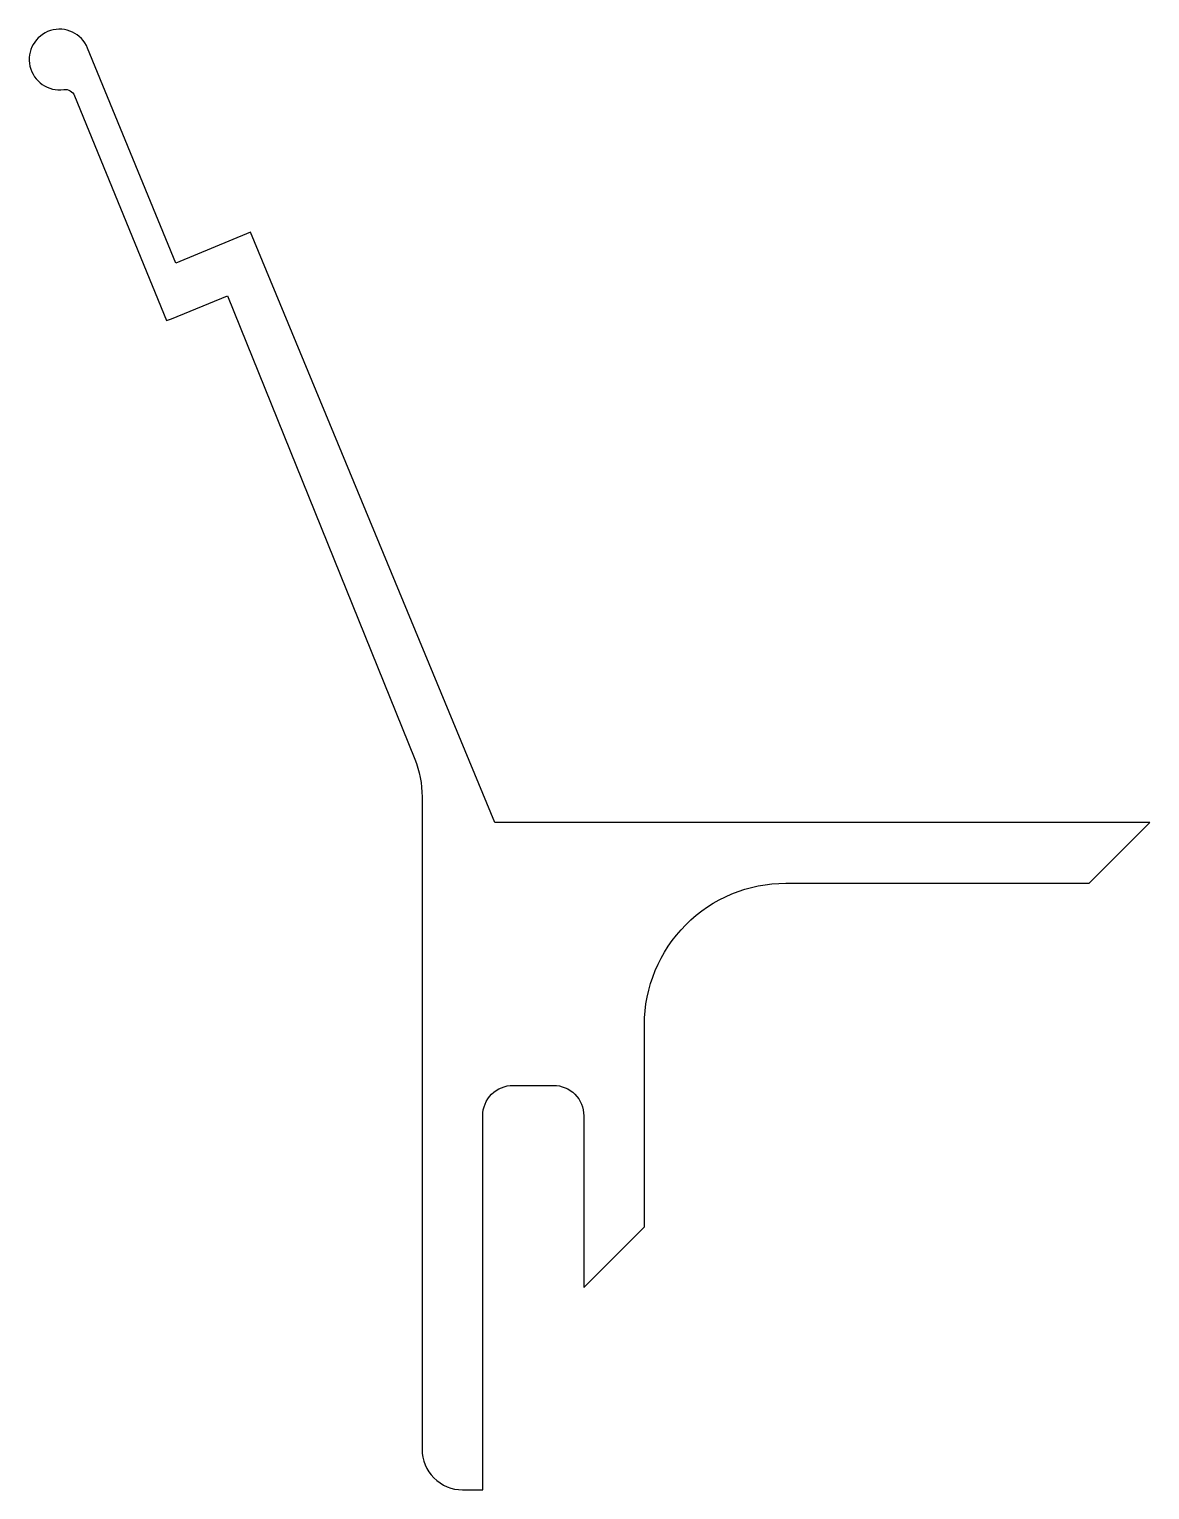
# Model space of a CAD drawing. Extents: x 1179.9 to 1235.3, y 2917 to 2989.2.
import ezdxf

# ---------------------------------------------------------------- set-up
doc = ezdxf.new("R2010")
doc.units = 0
doc.layers.get('0').update_dxf_attribs({"linetype": 'CONTINUOUS'})
doc.layers.get('DEFPOINTS').update_dxf_attribs({"linetype": 'CONTINUOUS'})

msp = doc.modelspace()

# ---------------------------------------------------------------- linework, layer by layer
at = {"color": 0}
msp.add_lwpolyline([(1207.316, 2935.5), (1207.316, 2927), (1210.316, 2930), (1210.316, 2940, -0.414214), (1217.316, 2947), (1232.316, 2947), (1235.316, 2950), (1202.916, 2950), (1190.823, 2979.195), (1187.127, 2977.664), (1182.769, 2988.306, 2.044821), (1181.591, 2986.252, -0.343102), (1182.123, 2985.946), (1186.679, 2974.825), (1186.915, 2974.921), (1189.698, 2976.045), (1198.951, 2953.142, -0.096289), (1199.316, 2951.269), (1199.316, 2919, 0.414214), (1201.316, 2917), (1202.316, 2917), (1202.316, 2935.5, -0.414214), (1203.816, 2937), (1205.816, 2937, -0.414214)], format="xyb", close=True, dxfattribs=at)
at = {"layer": 'DEFPOINTS', "color": 0, "linetype": 'BYBLOCK'}
msp.add_point((1182.698, 2934.01), dxfattribs=at)

doc.saveas('drawing.dxf')
